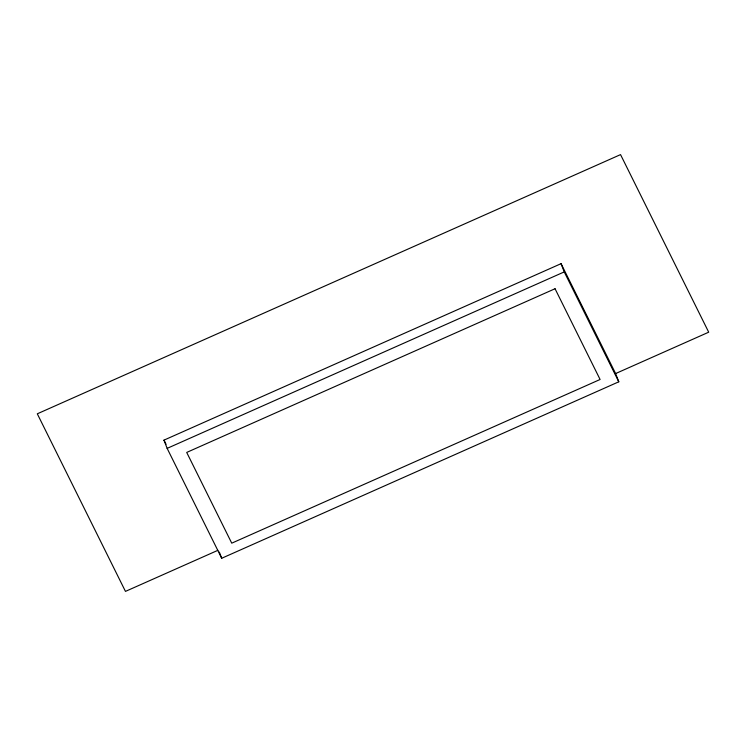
<?xml version="1.0" encoding="UTF-8"?>
<svg xmlns="http://www.w3.org/2000/svg" width="746" height="746" viewBox="0 0 746 746"><rect width="100%" height="100%" fill="white"/><g stroke="black" fill="none" stroke-linecap="round" stroke-linejoin="round"><path stroke-width="1.12" d="M163.98 440.131L561.067 263.664L615.618 373.56L618.788 381.803L221.702 558.269L167.141 448.374L163.98 440.131L166.041 444.271M167.141 448.374L564.228 271.908L561.067 263.664M217.879 550.324L125.459 591.392L37.3 413.806L620.541 154.609L708.7 332.194L615.217 373.737M564.228 271.908L618.788 381.803M219.324 552.087L221.702 558.269M555.043 288.739L186.705 452.43L231.745 543.172L600.092 379.481L555.043 288.739"/></g></svg>
